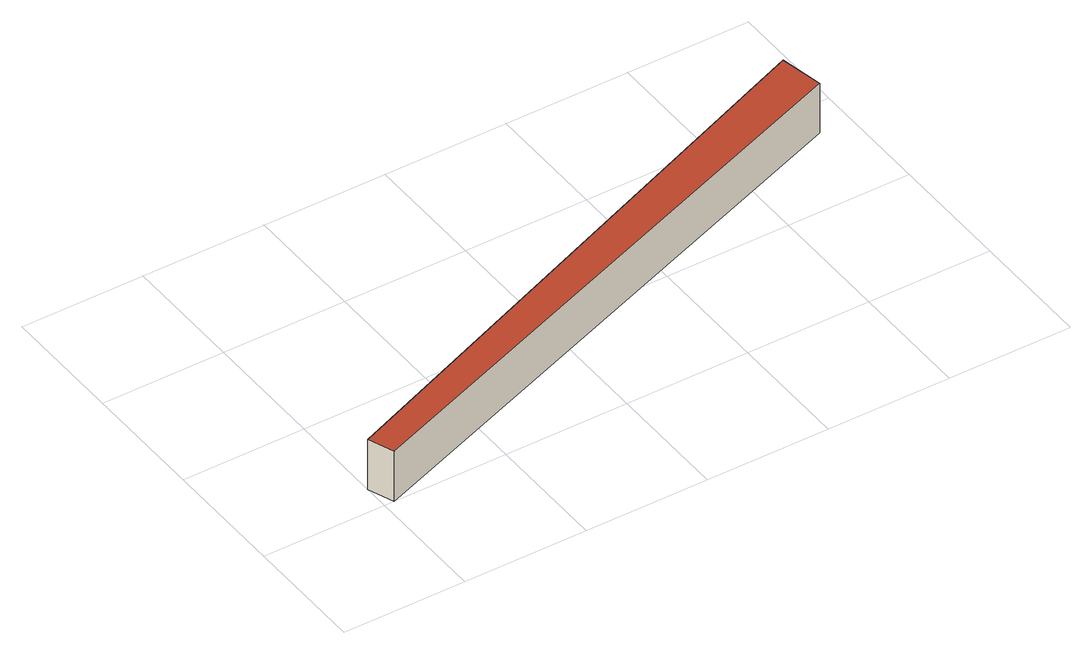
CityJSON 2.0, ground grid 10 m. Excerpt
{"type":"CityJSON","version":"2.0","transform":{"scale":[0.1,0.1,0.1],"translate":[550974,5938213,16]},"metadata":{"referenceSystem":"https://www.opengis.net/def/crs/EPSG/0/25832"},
"CityObjects":{
"building1":{"type":"Building","attributes":{"Gemeindeschluessel":"02200227","function":"51009_1610","roofType":"1000","measuredHeight":4.4},"geometry":[{"type":"Solid","lod":"2","boundaries":[[[[0,1,2,3]],[[4,5,1,0]],[[6,7,5,4]],[[3,2,7,6]],[[4,0,3,6]],[[1,5,7,2]]]],"semantics":{"surfaces":[{"type":"WallSurface"},{"type":"RoofSurface","Flaechenneigung":"90","Flaechenrichtung":"0","Flaechengroesse":"143.651690015712"},{"type":"GroundSurface"}],"values":[[0,0,0,0,1,2]]}}]}
},
"vertices":[
[0,21,47],[0,21,3],[8,0,3],[8,0,47],[467,207,47],[467,207,3],[474,172,47],[474,172,3]
]}
